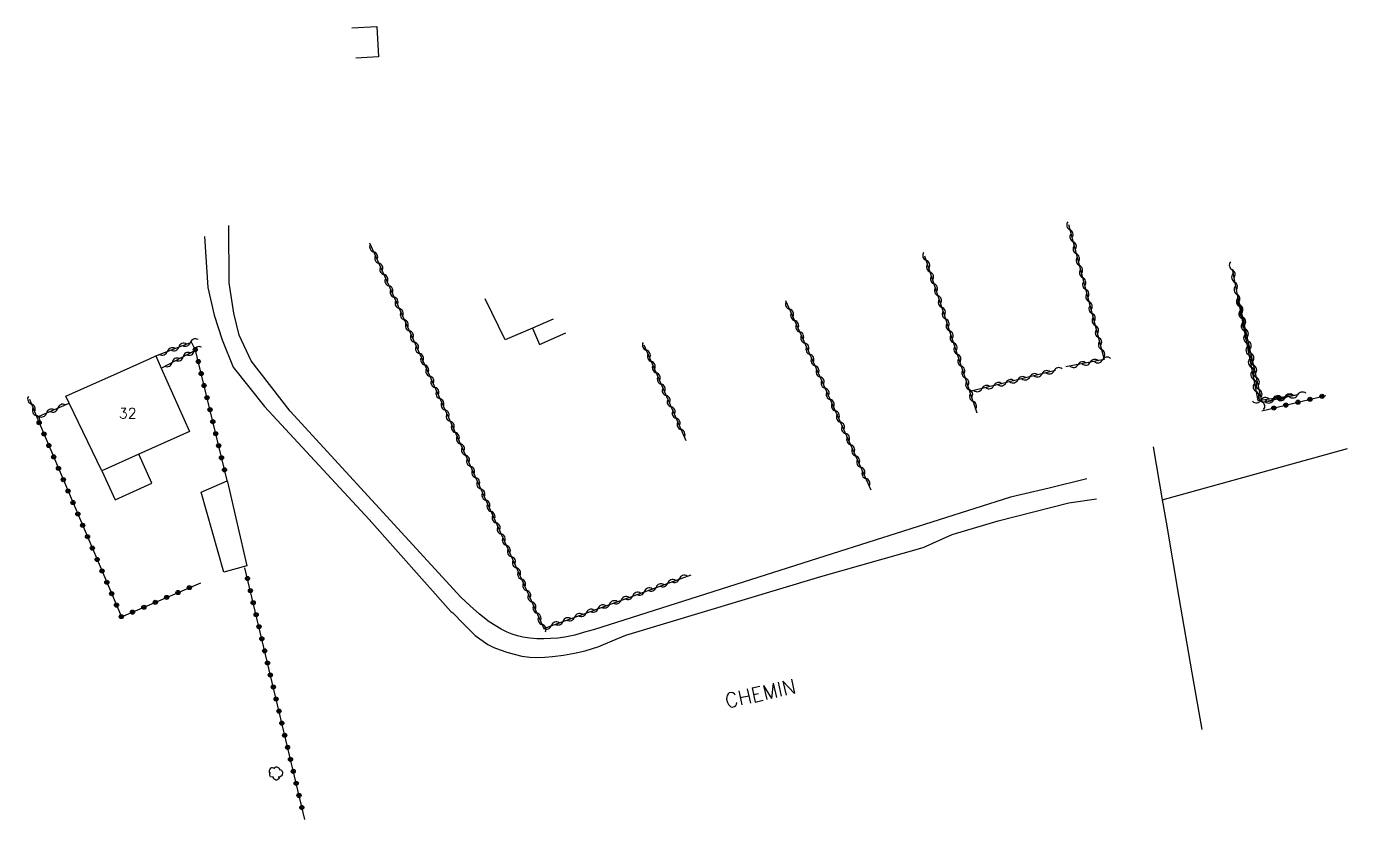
# Model space of a CAD drawing. Header units: millimetres. Extents: x 147003 to 147977, y 131000 to 131734.
# Drawn here: x 147539.6 to 147699.6, y 131004.8 to 131100.9 of the extents above; entities that cross this region are included whole.
import ezdxf
from ezdxf.enums import TextEntityAlignment as Align

# ---------------------------------------------------------------- set-up
doc = ezdxf.new("R2010")
doc.units = ezdxf.units.MM
doc.layers.get('0').update_dxf_attribs({"linetype": 'CONTINUOUS'})
for name, color, linetype in [('W0071', 7, 'CONTINUOUS'), ('W0100', 7, 'CONTINUOUS'), ('W0101', 7, 'CONTINUOUS'), ('W0104', 1, 'CONTINUOUS'), ('W0300', 7, 'CONTINUOUS'), ('W0310', 3, 'CONTINUOUS'), ('W0323', 7, 'CONTINUOUS'), ('W0330', 7, 'CONTINUOUS'), ('W0989', 7, 'CONTINUOUS'), ('W0991', 7, 'CONTINUOUS')]:
    doc.layers.add(name, color=color, linetype=linetype)
doc.styles.get("Standard").update_dxf_attribs({"font": 'romans.shx', "width": 0.85})

# ---------------------------------------------------------------- blocks, each defined once
blk = doc.blocks.new('T300')
for p, q in [((-0.8, 0.51), (-0.86, 0.34)), ((-0.86, 0.34), (-0.86, 0.17)), ((-0.86, 0.17), (-0.74, 0.06)), ((-0.69, 0.63), (-0.8, 0.51)), ((-0.8, -0.06), (-0.74, 0.06)), ((-0.74, 0.06), (-0.69, 0.11)), ((-0.57, 0.69), (-0.69, 0.63)), ((-0.46, 0.69), (-0.57, 0.69)), ((-0.29, 0.63), (-0.46, 0.69)), ((-0.29, 0.63), (-0.17, 0.74)), ((-0.23, 0.57), (-0.29, 0.63)), ((-0.17, 0.74), (-0.06, 0.8)), ((-0.06, 0.8), (0.06, 0.8)), ((0.06, 0.8), (0.23, 0.74)), ((0.23, 0.74), (0.34, 0.63)), ((0.34, 0.63), (0.4, 0.51)), ((0.46, 0.46), (0.34, 0.46)), ((0.4, 0.51), (0.4, 0.46)), ((0.57, 0.4), (0.46, 0.46)), ((0.57, 0.4), (0.69, 0.29)), ((0.69, 0.29), (0.74, 0.17)), ((0.74, 0.06), (0.69, -0.17)), ((0.74, 0.17), (0.74, 0.06)), ((-0.8, -0.17), (-0.8, -0.06)), ((-0.8, -0.23), (-0.8, -0.17)), ((-0.74, -0.34), (-0.8, -0.23)), ((-0.69, -0.4), (-0.74, -0.34)), ((-0.51, -0.46), (-0.69, -0.4)), ((-0.4, -0.46), (-0.51, -0.46)), ((-0.4, -0.46), (-0.34, -0.46)), ((-0.34, -0.46), (-0.34, -0.4)), ((-0.34, -0.51), (-0.34, -0.46)), ((-0.29, -0.63), (-0.34, -0.51)), ((-0.17, -0.74), (-0.29, -0.63)), ((-0.06, -0.8), (-0.17, -0.74)), ((0.06, -0.8), (-0.06, -0.8)), ((0.17, -0.74), (0.06, -0.8)), ((0.23, -0.69), (0.17, -0.74)), ((0.29, -0.46), (0.23, -0.46)), ((0.29, -0.63), (0.23, -0.69)), ((0.46, -0.4), (0.29, -0.46)), ((0.34, -0.51), (0.29, -0.63)), ((0.34, -0.51), (0.34, -0.46)), ((0.57, -0.34), (0.46, -0.4)), ((0.63, -0.29), (0.57, -0.34)), ((0.69, -0.17), (0.63, -0.29))]:
    blk.add_line(p, q)
blk = doc.blocks.new('t323o')
at = {"color": 0, "linetype": 'Continuous'}
for radius in [0.25, 0.15]:
    blk.add_circle((0, 0), radius, dxfattribs=at)
blk = doc.blocks.new('t310o')
at = {"color": 0, "linetype": 'Continuous'}
for centre, start, end in [((-0.5, 0.38), 216.8699, 323.1304), ((0.5, -0.37), 36.8699, 143.1303)]:
    blk.add_arc(centre, 0.625, start, end, dxfattribs=at)

msp = doc.modelspace()

# ---------------------------------------------------------------- linework, layer by layer
at = {"layer": 'W0071'}
for points in [[(147561.16, 131075.45), (147561.57, 131069.29), (147562.32, 131065.93), (147563.29, 131062.93), (147564.63, 131059.63), (147568.42, 131054.85), (147581.11, 131041.18), (147591, 131030.03), (147591.22, 131029.88)], [(147592.19, 131031.76), (147571.54, 131054.29), (147566.83, 131060.4), (147565.34, 131063.48), (147564.73, 131066.18), (147564.13, 131069.83), (147564.12, 131076.78), (147564.12, 131076.78)], [(147668, 131046.09), (147663.46, 131044.99), (147658.78, 131043.9), (147637.17, 131037.03), (147608.39, 131027.87), (147607.2, 131027.52), (147606.01, 131027.17), (147604.8, 131026.91), (147603.95, 131026.8), (147603.1, 131026.75), (147602.25, 131026.73), (147601.39, 131026.74), (147600.54, 131026.79), (147599.7, 131026.91), (147599.06, 131027.07), (147598.43, 131027.28), (147597.81, 131027.53), (147597.07, 131027.9), (147596.35, 131028.33), (147595.65, 131028.8), (147594.45, 131029.72), (147593.32, 131030.74), (147592.19, 131031.76)], [(147591.22, 131029.88), (147592.57, 131028.51), (147593.93, 131027.14), (147595.46, 131026.03), (147596.21, 131025.68), (147596.98, 131025.38), (147597.78, 131025.12), (147598.68, 131024.86), (147599.61, 131024.64), (147600.54, 131024.5), (147601.46, 131024.47), (147602.38, 131024.52), (147603.31, 131024.6), (147604.64, 131024.75), (147605.95, 131024.97), (147607.26, 131025.27), (147608.92, 131025.81), (147610.54, 131026.48), (147612.17, 131027.16), (147635.82, 131034.29), (147648.19, 131037.8), (147651.72, 131039.35), (147657.28, 131041.01), (147665.84, 131043.21), (147669.2, 131043.66)]]:
    msp.add_lwpolyline(points, dxfattribs=at)
at = {"layer": 'W0100', "flags": 128}
msp.add_lwpolyline([(147579.01, 131100.71), (147582.02, 131100.89), (147582.24, 131097.19), (147579.47, 131097.03)], dxfattribs=at)
at = {"layer": 'W0101'}
for points in [[(147600.87, 131064.34), (147597.59, 131062.92), (147595.13, 131067.91), (147595.13, 131067.91)], [(147603.4, 131065.44), (147600.87, 131064.34)], [(147548.72, 131047.09), (147544.77, 131055.25), (147544.36, 131056.11), (147550.98, 131059.07), (147554.48, 131060.63), (147555.25, 131060.98)], [(147555.25, 131060.98), (147555.91, 131059.5), (147559.34, 131051.85), (147553.2, 131049.09)], [(147553.2, 131049.09), (147548.72, 131047.09)]]:
    msp.add_lwpolyline(points, dxfattribs=at)
at = {"layer": 'W0104'}
for points in [[(147600.87, 131064.34), (147601.75, 131062.36), (147604.92, 131063.77)], [(147548.72, 131047.09), (147550.33, 131043.55), (147554.79, 131045.58), (147553.2, 131049.09)]]:
    msp.add_lwpolyline(points, dxfattribs=at)
msp.add_lwpolyline([(147560.77, 131044.48), (147563.89, 131045.87), (147563.93, 131045.73), (147566.27, 131035.57), (147563.51, 131034.79)], close=True, dxfattribs=at)
at = {"layer": 'W0310'}
for points in [[(147665.79, 131076.91), (147670.13, 131060.54), (147665.49, 131059.66)], [(147581.13, 131074.7), (147602.25, 131027.99), (147620.08, 131034.49)], [(147654.72, 131054.06), (147653.85, 131056.67), (147648.41, 131073.05)], [(147685.6, 131071.48), (147688.72, 131055.58), (147693.54, 131056.26)], [(147631.53, 131067.71), (147641.87, 131044.76)], [(147693.54, 131056.26), (147689.23, 131055.36), (147686.23, 131068.62)], [(147555.25, 131060.98), (147559.58, 131062.66), (147559.58, 131062.66)], [(147555.91, 131059.5), (147560.08, 131061.67)], [(147619.48, 131050.7), (147614.41, 131062.3)], [(147664.22, 131059.23), (147653.85, 131056.67)], [(147539.96, 131055.74), (147540.86, 131053.55), (147544.77, 131055.25)]]:
    msp.add_lwpolyline(points, dxfattribs=at)
at = {"layer": 'W0323'}
for points in [[(147563.93, 131045.73), (147560.08, 131061.67), (147559.58, 131062.66), (147559.58, 131062.66)], [(147689.21, 131054.32), (147696.95, 131056.2)], [(147540.86, 131053.55), (147551.1, 131029.38), (147560.71, 131033.52)], [(147573.3, 131004.84), (147566.06, 131035.32)]]:
    msp.add_lwpolyline(points, dxfattribs=at)
at = {"layer": 'W0330'}
for points in [[(147676.05, 131049.99), (147677.15, 131043.57), (147677.61, 131040.86), (147679.17, 131031.73), (147680.74, 131022.61), (147681.95, 131015.74)], [(147677.15, 131043.57), (147699.59, 131049.78)]]:
    msp.add_lwpolyline(points, dxfattribs=at)

# ---------------------------------------------------------------- block references
at = {"layer": 'W0300', "rotation": 359.9999899820874}
msp.add_blockref('T300', (147569.86, 131010.42), dxfattribs=at)
at = {"layer": 'W0310'}
for p, rotation in [((147665.96, 131076.27), 284.8435280429156), ((147666.35, 131074.82), 284.8435280429156), ((147581.64, 131073.58), 294.3306397146944), ((147666.73, 131073.37), 284.8435280429156), ((147582.26, 131072.21), 294.3306397146944), ((147648.57, 131072.57), 108.3849638265325), ((147667.11, 131071.92), 284.8435280429156), ((147685.62, 131071.4), 281.0825090509006), ((147582.88, 131070.84), 294.3306397146944), ((147649.04, 131071.14), 108.3849638265325), ((147649.51, 131069.72), 108.3849638265325), ((147667.5, 131070.47), 284.8435280429156), ((147685.9, 131069.93), 281.0825090509006), ((147583.49, 131069.48), 294.3306397146944), ((147584.11, 131068.11), 294.3306397146944), ((147649.99, 131068.3), 108.3849638265325), ((147667.88, 131069.02), 284.8435280429156), ((147686.19, 131068.46), 281.0825090509006), ((147584.73, 131066.74), 294.3306397146944), ((147632.01, 131066.64), 294.2666496692985), ((147650.46, 131066.87), 108.3849638265325), ((147668.27, 131067.57), 284.8435280429156), ((147686.48, 131066.99), 281.0825090509006), ((147686.56, 131067.16), 102.7540441259424), ((147585.35, 131065.37), 294.3306397146944), ((147632.63, 131065.27), 294.2666496692985), ((147650.93, 131065.45), 108.3849638265325), ((147668.65, 131066.12), 284.8435280429156), ((147686.77, 131065.52), 281.0825090509006), ((147686.89, 131065.7), 102.7540441259424), ((147585.97, 131064.01), 294.3306397146944), ((147633.24, 131063.91), 294.2666496692985), ((147651.4, 131064.03), 108.3849638265325), ((147669.04, 131064.67), 284.8435280429156), ((147669.42, 131063.22), 284.8435280429156), ((147687.06, 131064.04), 281.0825090509006), ((147687.22, 131064.24), 102.7540441259424), ((147558.05, 131062.06), 21.13675508497487), ((147559.45, 131062.6), 21.13675508497487), ((147586.58, 131062.64), 294.3306397146944), ((147614.68, 131061.69), 113.5881285148677), ((147633.86, 131062.54), 294.2666496692985), ((147651.88, 131062.6), 108.3849638265325), ((147669.8, 131061.77), 284.8435280429156), ((147687.35, 131062.57), 281.0825090509006), ((147687.56, 131062.77), 102.7540441259424), ((147556.65, 131061.52), 21.13675508497487), ((147558.57, 131060.89), 27.4969178553761), ((147559.9, 131061.58), 27.4969178553761), ((147587.2, 131061.27), 294.3306397146944), ((147615.28, 131060.32), 113.5881285148677), ((147634.48, 131061.17), 294.2666496692985), ((147652.35, 131061.18), 108.3849638265325), ((147687.63, 131061.1), 281.0825090509006), ((147687.89, 131061.31), 102.7540441259424), ((147557.24, 131060.2), 27.4969178553761), ((147587.82, 131059.91), 294.3306397146944), ((147588.44, 131058.54), 294.3306397146944), ((147615.88, 131058.94), 113.5881285148677), ((147635.09, 131059.81), 294.2666496692985), ((147635.71, 131058.44), 294.2666496692985), ((147652.82, 131059.75), 108.3849638265325), ((147664.04, 131059.19), 193.8944386220223), ((147666.96, 131059.94), 190.7417717148261), ((147668.43, 131060.22), 190.7417717148261), ((147669.91, 131060.5), 190.7417717148261), ((147687.92, 131059.63), 281.0825090509006), ((147688.22, 131059.85), 102.7540441259424), ((147589.06, 131057.17), 294.3306397146944), ((147616.48, 131057.57), 113.5881285148677), ((147636.32, 131057.07), 294.2666496692985), ((147653.3, 131058.33), 108.3849638265325), ((147653.77, 131056.91), 108.3849638265325), ((147656.76, 131057.39), 193.8944386220223), ((147658.22, 131057.75), 193.8944386220223), ((147659.67, 131058.11), 193.8944386220223), ((147661.13, 131058.47), 193.8944386220223), ((147662.59, 131058.83), 193.8944386220223), ((147688.21, 131058.16), 281.0825090509006), ((147688.55, 131058.38), 102.7540441259424), ((147688.88, 131056.92), 102.7540441259424), ((147589.67, 131055.81), 294.3306397146944), ((147617.08, 131056.19), 113.5881285148677), ((147636.94, 131055.7), 294.2666496692985), ((147654.24, 131055.48), 108.37558864855), ((147655.31, 131057.03), 193.8944386220223), ((147688.5, 131056.68), 281.0825090509006), ((147689.21, 131055.46), 102.7540441259424), ((147692.05, 131056.05), 8.083528543722787), ((147692.07, 131055.95), 191.8718882164518), ((147693.54, 131056.26), 191.8718882164518), ((147540.2, 131055.16), 292.168481294266), ((147540.77, 131053.77), 292.168481294266), ((147542.02, 131054.06), 23.35892454386165), ((147543.4, 131054.65), 23.35892454386165), ((147590.29, 131054.44), 294.3306397146944), ((147617.68, 131054.82), 113.5881285148677), ((147637.56, 131054.34), 294.2666496692985), ((147689.08, 131055.63), 8.083528543722787), ((147690.57, 131055.84), 8.083528543722787), ((147690.6, 131055.64), 191.8718882164518), ((147590.91, 131053.07), 294.3306397146944), ((147618.28, 131053.45), 113.5881285148677), ((147618.88, 131052.07), 113.5881285148677), ((147638.17, 131052.97), 294.2666496692985), ((147591.53, 131051.71), 294.3306397146944), ((147638.79, 131051.6), 294.2666496692985), ((147592.15, 131050.34), 294.3306397146944), ((147592.76, 131048.97), 294.3306397146944), ((147639.41, 131050.23), 294.2666496692985), ((147640.02, 131048.87), 294.2666496692985), ((147593.38, 131047.61), 294.3306397146944), ((147640.64, 131047.5), 294.2666496692985), ((147594, 131046.24), 294.3306397146944), ((147641.26, 131046.13), 294.2666496692985), ((147594.62, 131044.87), 294.3306397146944), ((147595.24, 131043.51), 294.3306397146944), ((147595.85, 131042.14), 294.3306397146944), ((147596.47, 131040.77), 294.3306397146944), ((147597.09, 131039.41), 294.3306397146944), ((147597.71, 131038.04), 294.3306397146944), ((147598.33, 131036.67), 294.3306397146944), ((147598.94, 131035.31), 294.3306397146944), ((147599.56, 131033.94), 294.3306397146944), ((147617.26, 131033.46), 20.02696407725961), ((147618.67, 131033.98), 20.02696407725961), ((147600.18, 131032.57), 294.3306397146944), ((147613.03, 131031.92), 20.02696407725961), ((147614.44, 131032.44), 20.02696407725961), ((147615.85, 131032.95), 20.02696407725961), ((147600.8, 131031.21), 294.3306397146944), ((147601.42, 131029.84), 294.3306397146944), ((147608.8, 131030.38), 20.02696407725961), ((147610.21, 131030.9), 20.02696407725961), ((147611.62, 131031.41), 20.02696407725961), ((147602.03, 131028.47), 294.3306397146944), ((147604.57, 131028.84), 20.02696407725961), ((147605.98, 131029.35), 20.02696407725961), ((147607.39, 131029.87), 20.02696407725961), ((147603.17, 131028.33), 20.02696407725961)]:
    msp.add_blockref('t310o', p, dxfattribs=dict(at, rotation=rotation))
at = {"layer": 'W0323'}
for p, rotation in [((147560.04, 131061.76), 117.1224307188277), ((147560.41, 131060.31), 103.5591921575606), ((147560.76, 131058.85), 103.5591921575606), ((147561.11, 131057.4), 103.5591921575606), ((147696.49, 131056.09), 13.69023711166829), ((147561.47, 131055.94), 103.5591921575606), ((147561.82, 131054.48), 103.5591921575606), ((147690.66, 131054.67), 13.69023711166829), ((147692.12, 131055.03), 13.69023711166829), ((147693.58, 131055.38), 13.69023711166829), ((147695.04, 131055.74), 13.69023711166829), ((147541.13, 131052.9), 292.9776357300397), ((147562.17, 131053.02), 103.5591921575606), ((147541.72, 131051.52), 292.9776357300397), ((147562.52, 131051.56), 103.5591921575606), ((147542.3, 131050.14), 292.9776357300397), ((147562.87, 131050.11), 103.5591921575606), ((147542.89, 131048.76), 292.9776357300397), ((147563.22, 131048.65), 103.5591921575606), ((147543.47, 131047.38), 292.9776357300397), ((147563.58, 131047.19), 103.5591921575606), ((147544.06, 131046), 292.9776357300397), ((147544.64, 131044.62), 292.9776357300397), ((147545.23, 131043.23), 292.9776357300397), ((147545.82, 131041.85), 292.9776357300397), ((147546.4, 131040.47), 292.9776357300397), ((147546.99, 131039.09), 292.9776357300397), ((147547.57, 131037.71), 292.9776357300397), ((147548.16, 131036.33), 292.9776357300397), ((147548.74, 131034.95), 292.9776357300397), ((147549.33, 131033.57), 292.9776357300397), ((147566.37, 131034.03), 103.3581057201501), ((147549.91, 131032.19), 292.9776357300397), ((147557.95, 131032.33), 23.29931632696257), ((147559.33, 131032.93), 23.29931632696257), ((147566.72, 131032.57), 103.3581057201501), ((147550.5, 131030.81), 292.9776357300397), ((147553.82, 131030.55), 23.29931632696257), ((147555.2, 131031.15), 23.29931632696257), ((147556.57, 131031.74), 23.29931632696257), ((147567.06, 131031.11), 103.3581057201501), ((147551.09, 131029.42), 292.9776357300397), ((147552.44, 131029.96), 23.29931632696257), ((147567.41, 131029.65), 103.3581057201501), ((147567.76, 131028.19), 103.3581057201501), ((147568.1, 131026.73), 103.3581057201501), ((147568.45, 131025.27), 103.3581057201501), ((147568.79, 131023.81), 103.3581057201501), ((147569.14, 131022.35), 103.3581057201501), ((147569.49, 131020.89), 103.3581057201501), ((147569.83, 131019.43), 103.3581057201501), ((147570.18, 131017.97), 103.3581057201501), ((147570.53, 131016.51), 103.3581057201501), ((147570.87, 131015.05), 103.3581057201501), ((147571.22, 131013.59), 103.3581057201501), ((147571.57, 131012.14), 103.3581057201501), ((147571.91, 131010.68), 103.3581057201501), ((147572.26, 131009.22), 103.3581057201501), ((147572.61, 131007.76), 103.3581057201501), ((147572.95, 131006.3), 103.3581057201501)]:
    msp.add_blockref('t323o', p, dxfattribs=dict(at, rotation=rotation))

# ---------------------------------------------------------------- texts
at = {"layer": 'W0989'}
msp.add_text('CHEMIN', height=1.75, rotation=12.3889, dxfattribs=at).set_placement((147624.22, 131019.17), align=Align.MIDDLE_LEFT)
at = {"layer": 'W0991'}
msp.add_text('32', height=1.25, dxfattribs=at).set_placement((147551.86, 131054.04), align=Align.MIDDLE_CENTER)

doc.saveas('drawing.dxf')
